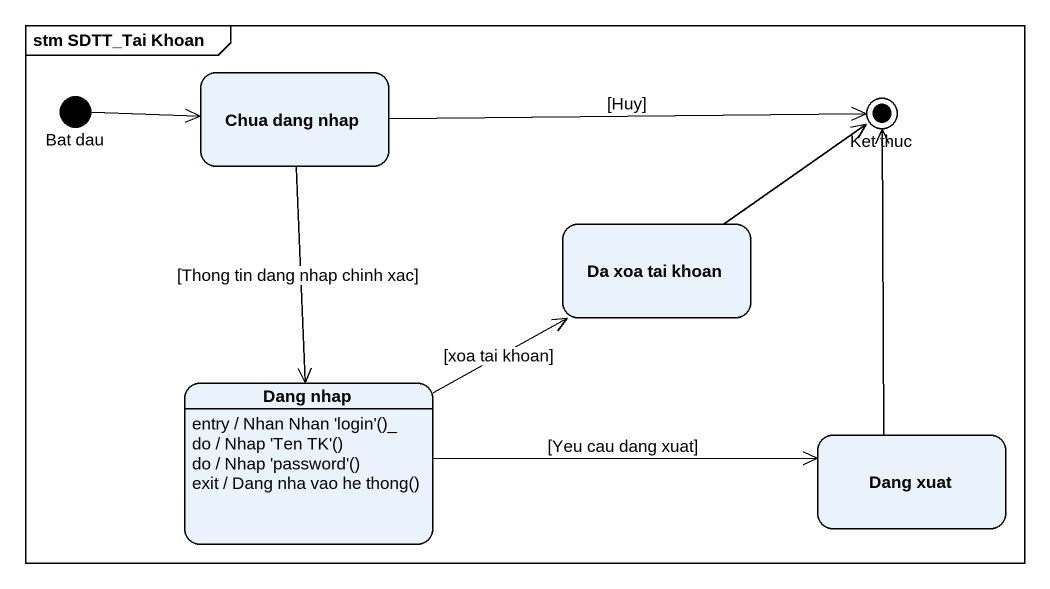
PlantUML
@startuml
mainframe stm SDTT_Tai Khoan
hide empty description
state "Chua dang nhap" as Chua_dang_nhap
state "Bat dau" as Bat_dau <<start>>
state "Ket thuc" as Ket_thuc <<end>>
state "Da xoa tai khoan" as Da_xoa_tai_khoan
state "Dang nhap" as Dang_nhap
Dang_nhap : entry / Nhan Nhan 'login'()_
Dang_nhap : do / Nhap 'Ten TK'()
Dang_nhap : do / Nhap 'password'()
Dang_nhap : exit / Dang nha vao he thong()
state "Dang xuat" as Dang_xuat
Chua_dang_nhap -right-> Ket_thuc : [Huy]
Chua_dang_nhap --> Dang_nhap : [Thong tin dang nhap chinh xac]
Bat_dau -right-> Chua_dang_nhap
Da_xoa_tai_khoan -up-> Ket_thuc
Dang_nhap -right-> Da_xoa_tai_khoan : [xoa tai khoan]
Dang_nhap -right-> Dang_xuat : [Yeu cau dang xuat]
Dang_xuat -up-> Ket_thuc
@enduml
